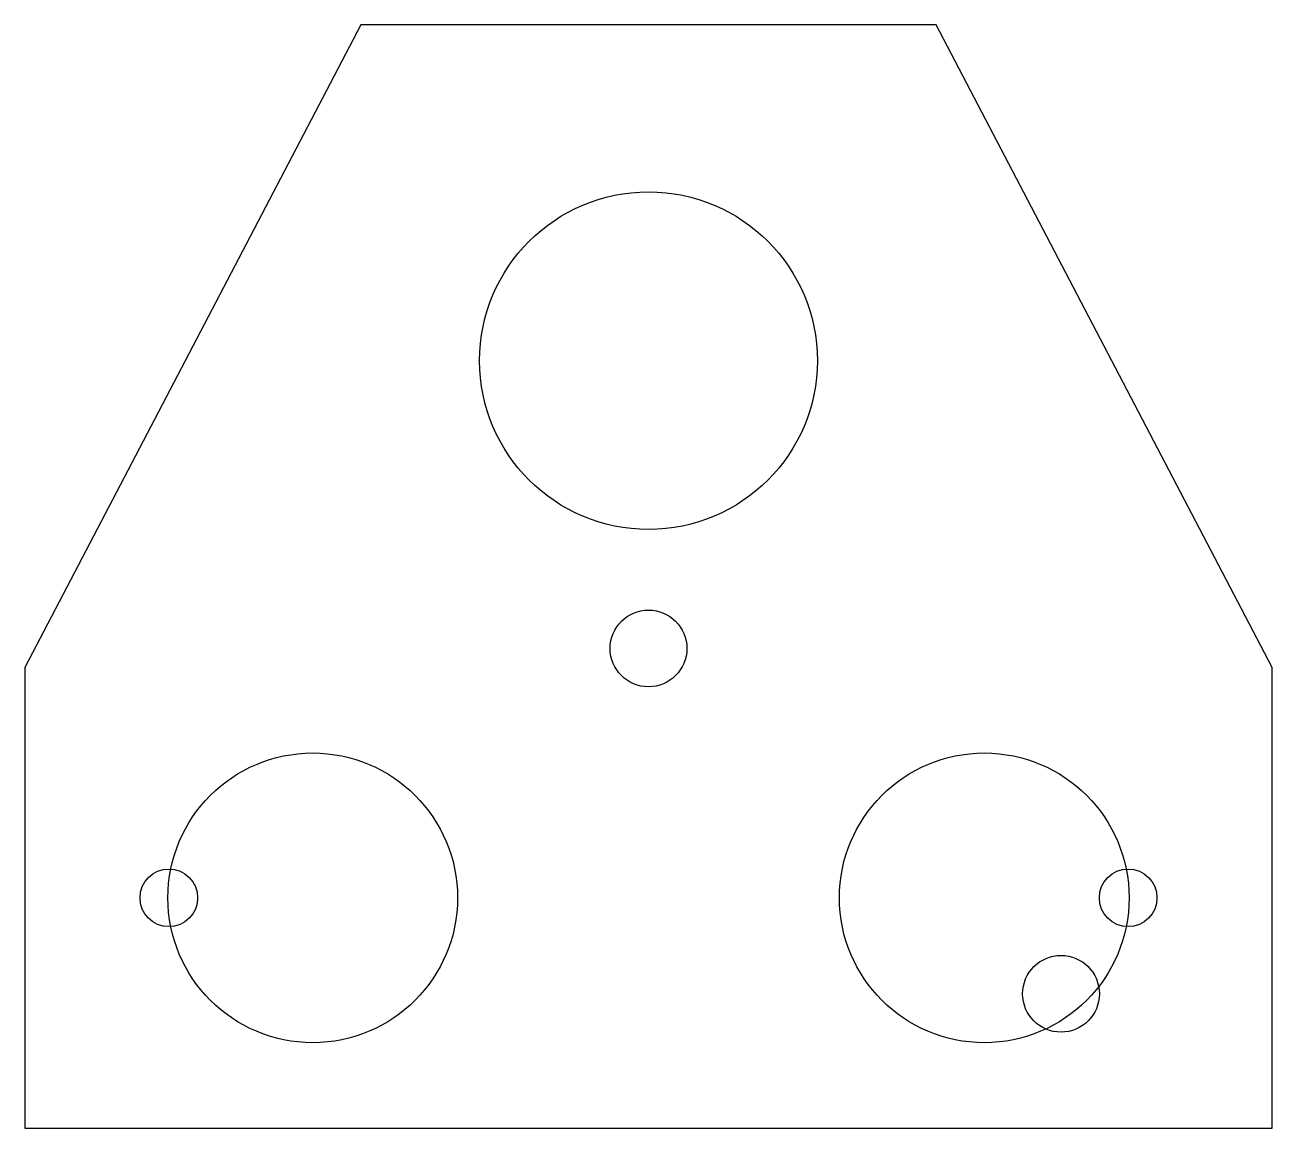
# Model space of a CAD drawing. Header units: millimetres. Extents: x 0 to 130, y 0 to 115.
import ezdxf

# ---------------------------------------------------------------- set-up
doc = ezdxf.new("R2010")
doc.units = ezdxf.units.MM

msp = doc.modelspace()

# ---------------------------------------------------------------- linework, layer by layer
at = {"layer": 'CARBON_30MM_BASE_BORE'}
for centre in [(30, 24), (100, 24)]:
    msp.add_circle(centre, 15.1, dxfattribs=at)
at = {"layer": 'CARBON_35MM_12DEG_COLUMN_BORE'}
msp.add_circle((65, 80), 17.6, dxfattribs=at)
at = {"layer": 'M6_CLAMP_BOLT'}
for centre in [(15, 24), (115, 24)]:
    msp.add_circle(centre, 3, dxfattribs=at)
at = {"layer": 'M8_ACTUATOR_LOWER_CLEVIS_PIN'}
msp.add_circle((65, 50), 4, dxfattribs=at)
at = {"layer": 'M8_FOLDING_FOOTREST_PEG_PIVOT'}
msp.add_circle((108, 14), 4, dxfattribs=at)
at = {"layer": 'OUTER_PROFILE'}
for p, q in [((35, 115), (0, 48)), ((95, 115), (35, 115)), ((130, 48), (95, 115)), ((0, 48), (0, 0)), ((130, 0), (130, 48)), ((0, 0), (130, 0))]:
    msp.add_line(p, q, dxfattribs=at)

doc.saveas('drawing.dxf')
